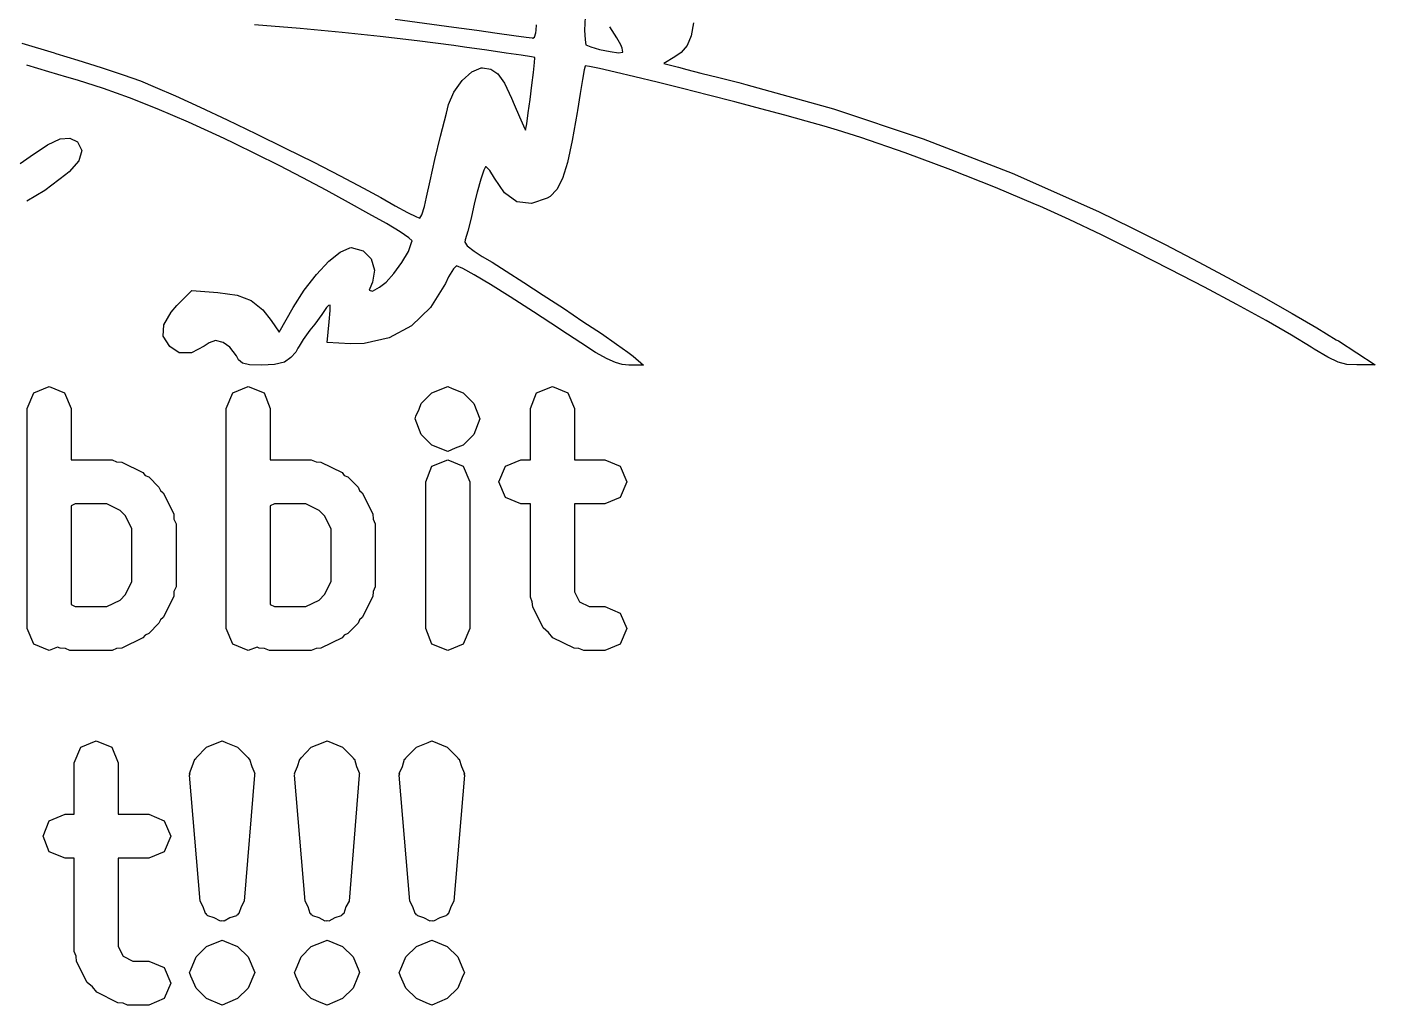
# Model space of a CAD drawing. Extents: x 85.3 to 113.2, y -106.5 to -93.2.
# Drawn here: x 110.178 to 113.239, y -99.94 to -97.719 of the extents above; entities that cross this region are included whole.
import ezdxf

# ---------------------------------------------------------------- set-up
doc = ezdxf.new("R2010")
doc.units = 0
doc.layers.add('BLACK', color=7, linetype='CONTINUOUS')

msp = doc.modelspace()

# ---------------------------------------------------------------- linework, layer by layer
at = {"layer": 'BLACK', "linetype": 'CONTINUOUS'}
for p, q in [((110.798, -97.7225), (110.694, -97.714)), ((110.893, -97.7312), (110.798, -97.7225)), ((111.014, -97.7014), (111.147, -97.719)), ((111.147, -97.719), (111.199, -97.7263)), ((111.334, -97.7258), (111.335, -97.7141)), ((111.445, -97.696), (111.444, -97.7258)), ((111.517, -97.7434), (111.501, -97.7186)), ((111.691, -97.7092), (111.686, -97.7393)), ((110.98, -97.7403), (110.893, -97.7312)), ((111.064, -97.7502), (110.98, -97.7403)), ((111.147, -97.7611), (111.064, -97.7502)), ((111.199, -97.7263), (111.245, -97.7328)), ((111.245, -97.7328), (111.283, -97.7381)), ((111.283, -97.7381), (111.311, -97.7419)), ((111.311, -97.7419), (111.325, -97.7438)), ((111.325, -97.7438), (111.326, -97.7439)), ((111.326, -97.7439), (111.33, -97.7417)), ((111.33, -97.7417), (111.333, -97.7325)), ((111.333, -97.7325), (111.334, -97.7258)), ((111.444, -97.7258), (111.445, -97.7483)), ((111.445, -97.7483), (111.447, -97.7592)), ((111.526, -97.7595), (111.517, -97.7434)), ((111.686, -97.7393), (111.677, -97.761)), ((110.166, -97.7558), (110.239, -97.7775)), ((110.239, -97.7775), (110.243, -97.779)), ((110.243, -97.779), (110.293, -97.7941)), ((111.171, -97.7645), (111.147, -97.7611)), ((111.222, -97.7716), (111.171, -97.7645)), ((111.266, -97.778), (111.222, -97.7716)), ((111.3, -97.7831), (111.266, -97.778)), ((111.323, -97.7868), (111.3, -97.7831)), ((111.447, -97.7592), (111.447, -97.7594)), ((111.447, -97.7594), (111.458, -97.7642)), ((111.458, -97.7642), (111.478, -97.7699)), ((111.478, -97.7699), (111.502, -97.7749)), ((111.502, -97.7749), (111.521, -97.7774)), ((111.521, -97.7774), (111.531, -97.7759)), ((111.529, -97.7667), (111.526, -97.7595)), ((111.531, -97.7759), (111.529, -97.7667)), ((111.663, -97.7771), (111.649, -97.787)), ((111.677, -97.761), (111.663, -97.7771)), ((110.227, -97.8209), (110.177, -97.8056)), ((110.293, -97.7941), (110.346, -97.811)), ((110.346, -97.811), (110.396, -97.8275)), ((111.188, -97.8209), (111.209, -97.8118)), ((111.209, -97.8118), (111.212, -97.8116)), ((111.212, -97.8116), (111.231, -97.8146)), ((111.231, -97.8146), (111.247, -97.8254)), ((111.331, -97.7885), (111.323, -97.7868)), ((111.328, -97.8219), (111.33, -97.7997)), ((111.33, -97.7997), (111.331, -97.7889)), ((111.331, -97.7889), (111.331, -97.7885)), ((111.445, -97.8075), (111.443, -97.8161)), ((111.455, -97.8085), (111.445, -97.8074)), ((111.445, -97.8074), (111.445, -97.8075)), ((111.478, -97.8133), (111.455, -97.8085)), ((111.513, -97.8212), (111.478, -97.8133)), ((111.649, -97.787), (111.624, -97.802)), ((111.624, -97.802), (111.657, -97.8105)), ((111.657, -97.8105), (111.676, -97.8156)), ((110.268, -97.833), (110.227, -97.8209)), ((110.292, -97.84), (110.268, -97.833)), ((110.351, -97.8585), (110.292, -97.84)), ((110.396, -97.8275), (110.435, -97.8415)), ((110.435, -97.8415), (110.469, -97.8552)), ((111.147, -97.8668), (111.166, -97.8407)), ((111.166, -97.8407), (111.188, -97.8209)), ((111.247, -97.8254), (111.262, -97.8465)), ((111.324, -97.8512), (111.328, -97.8219)), ((111.439, -97.8381), (111.434, -97.8701)), ((111.443, -97.8161), (111.439, -97.8381)), ((111.558, -97.8318), (111.513, -97.8212)), ((111.609, -97.8445), (111.558, -97.8318)), ((111.666, -97.8586), (111.609, -97.8445)), ((111.676, -97.8156), (111.708, -97.8237)), ((111.708, -97.8237), (111.749, -97.8339)), ((111.749, -97.8339), (111.794, -97.8451)), ((111.794, -97.8451), (111.81, -97.8492)), ((110.41, -97.8796), (110.351, -97.8585)), ((110.469, -97.8552), (110.515, -97.8754)), ((110.515, -97.8754), (110.571, -97.9007)), ((111.135, -97.8949), (111.147, -97.8668)), ((111.262, -97.8465), (111.278, -97.8804)), ((111.32, -97.8833), (111.324, -97.8512)), ((111.434, -97.8701), (111.428, -97.9089)), ((111.725, -97.8737), (111.666, -97.8586)), ((111.785, -97.8892), (111.725, -97.8737)), ((111.81, -97.8492), (112.009, -97.9048)), ((110.473, -97.9048), (110.41, -97.8796)), ((110.544, -97.9353), (110.473, -97.9048)), ((110.571, -97.9007), (110.632, -97.9298)), ((111.13, -97.9143), (111.135, -97.8949)), ((111.278, -97.8804), (111.284, -97.8949)), ((111.284, -97.8949), (111.296, -97.9232)), ((111.316, -97.9139), (111.32, -97.8833)), ((111.844, -97.9045), (111.785, -97.8892)), ((111.899, -97.9191), (111.844, -97.9045)), ((112.009, -97.9048), (112.213, -97.9727)), ((110.625, -97.9725), (110.544, -97.9353)), ((110.632, -97.9298), (110.698, -97.9613)), ((111.117, -97.967), (111.13, -97.9143)), ((111.296, -97.9232), (111.305, -97.9437)), ((111.313, -97.9387), (111.316, -97.9139)), ((111.427, -97.9128), (111.416, -97.977)), ((111.428, -97.9089), (111.427, -97.9128)), ((111.947, -97.9324), (111.899, -97.9191)), ((111.988, -97.9438), (111.947, -97.9324)), ((110.698, -97.9613), (110.764, -97.9938)), ((111.104, -98.0201), (111.117, -97.967)), ((111.305, -97.9437), (111.31, -97.9531)), ((111.31, -97.9533), (111.313, -97.9387)), ((111.31, -97.9531), (111.31, -97.9533)), ((112.018, -97.9529), (111.988, -97.9438)), ((112.071, -97.9699), (112.018, -97.9529)), ((110.185, -98.0127), (110.224, -97.9869)), ((110.224, -97.9869), (110.253, -97.9732)), ((110.253, -97.9732), (110.275, -97.9711)), ((110.275, -97.9711), (110.292, -97.9798)), ((110.292, -97.9798), (110.292, -97.9799)), ((110.292, -97.9799), (110.302, -97.9997)), ((110.649, -97.9837), (110.625, -97.9725)), ((110.698, -98.0074), (110.649, -97.9837)), ((110.764, -97.9938), (110.829, -98.0262)), ((111.416, -97.977), (111.405, -98.0264)), ((112.172, -98.0049), (112.071, -97.9699)), ((112.213, -97.9727), (112.415, -98.0511)), ((110.162, -98.029), (110.185, -98.0127)), ((110.295, -98.0226), (110.273, -98.048)), ((110.302, -97.9997), (110.295, -98.0226)), ((110.75, -98.0337), (110.698, -98.0074)), ((110.829, -98.0262), (110.889, -98.0569)), ((111.093, -98.068), (111.104, -98.0201)), ((111.405, -98.0264), (111.394, -98.0627)), ((112.276, -98.0435), (112.172, -98.0049)), ((110.266, -98.054), (110.218, -98.0903)), ((110.273, -98.048), (110.266, -98.054)), ((110.804, -98.0615), (110.75, -98.0337)), ((110.889, -98.0569), (110.942, -98.0847)), ((111.215, -98.0442), (111.208, -98.0646)), ((111.219, -98.0366), (111.215, -98.0442)), ((111.22, -98.0367), (111.219, -98.0366)), ((111.229, -98.0449), (111.22, -98.0367)), ((111.239, -98.062), (111.229, -98.0449)), ((112.377, -98.0833), (112.276, -98.0435)), ((112.415, -98.0511), (112.611, -98.1381)), ((110.218, -98.0903), (110.177, -98.1148)), ((110.857, -98.0897), (110.804, -98.0615)), ((110.908, -98.1172), (110.857, -98.0897)), ((110.942, -98.0847), (110.981, -98.1061)), ((111.085, -98.1054), (111.093, -98.068)), ((111.208, -98.0646), (111.2, -98.0944)), ((111.262, -98.0956), (111.239, -98.062)), ((111.381, -98.0879), (111.366, -98.1038)), ((111.394, -98.0627), (111.381, -98.0879)), ((112.468, -98.1218), (112.377, -98.0833)), ((110.954, -98.1429), (110.908, -98.1172)), ((110.981, -98.1061), (111.014, -98.1248)), ((111.08, -98.1265), (111.085, -98.1054)), ((111.194, -98.1178), (111.186, -98.1531)), ((111.2, -98.0944), (111.194, -98.1178)), ((111.29, -98.1158), (111.262, -98.0956)), ((111.323, -98.1198), (111.29, -98.1158)), ((111.359, -98.1078), (111.323, -98.1198)), ((111.366, -98.1038), (111.359, -98.1078)), ((110.994, -98.1655), (110.954, -98.1429)), ((111.014, -98.1248), (111.042, -98.14)), ((111.042, -98.14), (111.062, -98.15)), ((111.062, -98.15), (111.07, -98.1533)), ((111.07, -98.1533), (111.074, -98.1458)), ((111.074, -98.1458), (111.08, -98.1265)), ((112.478, -98.1261), (112.468, -98.1218)), ((112.544, -98.1564), (112.478, -98.1261)), ((112.611, -98.1381), (112.687, -98.1749)), ((111.025, -98.1841), (110.994, -98.1655)), ((111.186, -98.1531), (111.179, -98.1825)), ((112.618, -98.1913), (112.544, -98.1564)), ((112.687, -98.1749), (112.762, -98.213)), ((111.045, -98.1974), (111.025, -98.1841)), ((111.044, -98.2286), (111.051, -98.2083)), ((111.052, -98.2045), (111.045, -98.1974)), ((111.051, -98.2083), (111.052, -98.2045)), ((111.173, -98.202), (111.172, -98.2074)), ((111.172, -98.2074), (111.177, -98.2156)), ((111.179, -98.1825), (111.173, -98.202)), ((112.695, -98.2295), (112.618, -98.1913)), ((110.863, -98.2511), (110.889, -98.23)), ((110.889, -98.23), (110.911, -98.2203)), ((110.911, -98.2203), (110.914, -98.2199)), ((110.914, -98.2199), (110.941, -98.2271)), ((110.941, -98.2271), (110.959, -98.2455)), ((111.029, -98.254), (111.044, -98.2286)), ((111.177, -98.2156), (111.193, -98.2283)), ((111.193, -98.2283), (111.211, -98.2399)), ((111.211, -98.2399), (111.234, -98.2533)), ((112.774, -98.2695), (112.695, -98.2295)), ((112.762, -98.213), (112.839, -98.2529)), ((110.835, -98.2809), (110.863, -98.2511)), ((110.959, -98.2455), (110.967, -98.2709)), ((110.967, -98.2709), (110.962, -98.2988)), ((111.011, -98.279), (111.029, -98.254)), ((111.146, -98.2685), (111.135, -98.2862)), ((111.153, -98.2616), (111.146, -98.2685)), ((111.153, -98.2617), (111.153, -98.2616)), ((111.167, -98.2674), (111.153, -98.2617)), ((111.193, -98.2816), (111.167, -98.2674)), ((111.234, -98.2533), (111.266, -98.2735)), ((111.266, -98.2735), (111.306, -98.2989)), ((112.852, -98.3098), (112.774, -98.2695)), ((112.839, -98.2529), (112.914, -98.2933)), ((110.807, -98.3166), (110.835, -98.2809)), ((110.96, -98.3038), (110.955, -98.3169)), ((110.962, -98.2988), (110.96, -98.3038)), ((110.978, -98.3097), (110.993, -98.2981)), ((110.993, -98.2981), (111.011, -98.279)), ((111.128, -98.3012), (111.094, -98.3562)), ((111.135, -98.2862), (111.128, -98.3012)), ((111.23, -98.3034), (111.193, -98.2816)), ((111.275, -98.3318), (111.23, -98.3034)), ((111.306, -98.2989), (111.35, -98.3276)), ((112.914, -98.2933), (112.986, -98.3326)), ((110.518, -98.3512), (110.552, -98.3177)), ((110.552, -98.3177), (110.611, -98.3219)), ((110.611, -98.3219), (110.655, -98.3279)), ((110.655, -98.3279), (110.687, -98.3401)), ((110.782, -98.3557), (110.807, -98.3166)), ((110.955, -98.3169), (110.962, -98.3188)), ((110.962, -98.3188), (110.978, -98.3097)), ((111.328, -98.3658), (111.275, -98.3318)), ((111.35, -98.3276), (111.396, -98.3577)), ((112.925, -98.3491), (112.852, -98.3098)), ((112.986, -98.3326), (113.051, -98.3693)), ((110.505, -98.3663), (110.518, -98.3512)), ((110.687, -98.3401), (110.713, -98.3612)), ((110.713, -98.3612), (110.732, -98.3856)), ((110.75, -98.4123), (110.782, -98.3557)), ((110.858, -98.3562), (110.847, -98.3717)), ((110.862, -98.3514), (110.858, -98.3562)), ((110.866, -98.3509), (110.862, -98.3514)), ((110.864, -98.3883), (110.866, -98.3625)), ((110.866, -98.3625), (110.866, -98.3509)), ((111.094, -98.3562), (111.051, -98.3977)), ((111.387, -98.4047), (111.328, -98.3658)), ((111.396, -98.3577), (111.44, -98.3876)), ((112.992, -98.3858), (112.925, -98.3491)), ((110.487, -98.4213), (110.488, -98.3953)), ((110.488, -98.3953), (110.505, -98.3663)), ((110.732, -98.3856), (110.75, -98.4123)), ((110.831, -98.3942), (110.82, -98.4078)), ((110.847, -98.3717), (110.831, -98.3942)), ((110.859, -98.4358), (110.864, -98.3883)), ((111.44, -98.3876), (111.482, -98.4154)), ((113.049, -98.4186), (112.992, -98.3858)), ((113.051, -98.3693), (113.107, -98.402)), ((110.502, -98.4449), (110.487, -98.4213)), ((110.82, -98.4078), (110.805, -98.4287)), ((111, -98.4252), (110.943, -98.4378)), ((111.051, -98.3977), (111, -98.4252)), ((111.39, -98.4068), (111.387, -98.4047)), ((111.435, -98.4365), (111.39, -98.4068)), ((111.482, -98.4154), (111.516, -98.4393)), ((113.094, -98.446), (113.049, -98.4186)), ((113.107, -98.402), (113.151, -98.4291)), ((110.523, -98.4586), (110.502, -98.4449)), ((110.58, -98.4439), (110.551, -98.4591)), ((110.591, -98.4363), (110.58, -98.4439)), ((110.606, -98.4308), (110.591, -98.4363)), ((110.623, -98.4354), (110.606, -98.4308)), ((110.638, -98.4461), (110.623, -98.4354)), ((110.653, -98.4656), (110.638, -98.4461)), ((110.788, -98.4573), (110.777, -98.4699)), ((110.793, -98.4486), (110.788, -98.4573)), ((110.796, -98.4438), (110.793, -98.4486)), ((110.805, -98.4287), (110.796, -98.4438)), ((110.912, -98.4383), (110.859, -98.4358)), ((110.943, -98.4378), (110.912, -98.4383)), ((111.469, -98.4579), (111.435, -98.4365)), ((111.516, -98.4393), (111.542, -98.4575)), ((111.542, -98.4575), (111.554, -98.4669)), ((113.101, -98.4504), (113.094, -98.446)), ((113.132, -98.4691), (113.101, -98.4504)), ((113.151, -98.4291), (113.156, -98.432)), ((113.156, -98.432), (113.239, -98.4862)), ((110.551, -98.4591), (110.523, -98.4586)), ((110.658, -98.4748), (110.653, -98.4656)), ((110.667, -98.4825), (110.658, -98.4748)), ((110.683, -98.4859), (110.667, -98.4825)), ((110.711, -98.4866), (110.683, -98.4859)), ((110.74, -98.4854), (110.711, -98.4866)), ((110.762, -98.4803), (110.74, -98.4854)), ((110.777, -98.4699), (110.762, -98.4803)), ((111.495, -98.4724), (111.469, -98.4579)), ((111.514, -98.4811), (111.495, -98.4724)), ((111.529, -98.4854), (111.514, -98.4811)), ((111.544, -98.4866), (111.529, -98.4854)), ((111.578, -98.4866), (111.544, -98.4866)), ((111.554, -98.4669), (111.578, -98.4866)), ((113.155, -98.48), (113.132, -98.4691)), ((113.175, -98.4852), (113.155, -98.48)), ((113.198, -98.4864), (113.175, -98.4852)), ((113.239, -98.4862), (113.198, -98.4864)), ((110.193, -98.5499), (110.228, -98.5353)), ((110.228, -98.5353), (110.263, -98.5499)), ((110.645, -98.5499), (110.68, -98.5353)), ((110.68, -98.5353), (110.716, -98.5499)), ((111.097, -98.5499), (111.133, -98.5353)), ((111.133, -98.5353), (111.133, -98.5353)), ((111.133, -98.5353), (111.143, -98.5396)), ((111.143, -98.5396), (111.168, -98.5499)), ((111.335, -98.5499), (111.371, -98.5353)), ((111.371, -98.5353), (111.406, -98.5499)), ((110.178, -98.5853), (110.193, -98.5499)), ((110.263, -98.5499), (110.278, -98.5853)), ((110.63, -98.5853), (110.645, -98.5499)), ((110.716, -98.5499), (110.73, -98.5853)), ((111.068, -98.5867), (111.073, -98.5737)), ((111.073, -98.5737), (111.097, -98.5499)), ((111.168, -98.5499), (111.168, -98.5499)), ((111.168, -98.5499), (111.168, -98.5499)), ((111.168, -98.5499), (111.192, -98.5737)), ((111.192, -98.5737), (111.192, -98.5737)), ((111.192, -98.5737), (111.192, -98.5737)), ((111.192, -98.5737), (111.206, -98.6091)), ((111.321, -98.5853), (111.335, -98.5499)), ((111.406, -98.5499), (111.421, -98.5853)), ((110.178, -99.0853), (110.178, -98.5853)), ((110.278, -98.5853), (110.278, -98.702)), ((110.63, -99.0853), (110.63, -98.5853)), ((110.73, -98.5853), (110.73, -98.702)), ((111.059, -98.6091), (111.061, -98.6028)), ((111.073, -98.6445), (111.059, -98.6091)), ((111.061, -98.6028), (111.068, -98.5867)), ((111.206, -98.6091), (111.192, -98.6445)), ((111.321, -98.702), (111.321, -98.5853)), ((111.421, -98.5853), (111.421, -98.702)), ((111.097, -98.6683), (111.073, -98.6445)), ((111.073, -98.6445), (111.073, -98.6445)), ((111.097, -98.6683), (111.097, -98.6683)), ((111.133, -98.6829), (111.097, -98.6683)), ((111.168, -98.6683), (111.15, -98.6758)), ((111.192, -98.6445), (111.168, -98.6683)), ((110.278, -98.702), (110.371, -98.702)), ((110.371, -98.702), (110.381, -98.7064)), ((110.73, -98.702), (110.823, -98.702)), ((110.823, -98.702), (110.834, -98.7064)), ((111.097, -98.7166), (111.133, -98.702)), ((111.15, -98.6758), (111.133, -98.6829)), ((111.133, -98.6829), (111.133, -98.6829)), ((111.133, -98.702), (111.168, -98.7166)), ((111.264, -98.7166), (111.299, -98.702)), ((111.299, -98.702), (111.321, -98.702)), ((111.421, -98.702), (111.49, -98.702)), ((111.49, -98.702), (111.525, -98.7166)), ((110.381, -98.7064), (110.393, -98.7072)), ((110.393, -98.7072), (110.441, -98.731)), ((110.441, -98.731), (110.446, -98.7373)), ((110.834, -98.7064), (110.845, -98.7072)), ((110.845, -98.7072), (110.893, -98.731)), ((110.893, -98.731), (110.898, -98.7373)), ((111.083, -98.752), (111.097, -98.7166)), ((111.168, -98.7166), (111.183, -98.752)), ((111.249, -98.752), (111.264, -98.7166)), ((111.525, -98.7166), (111.54, -98.752)), ((110.446, -98.7373), (110.454, -98.7404)), ((110.454, -98.7404), (110.477, -98.7642)), ((110.898, -98.7373), (110.906, -98.7404)), ((110.906, -98.7404), (110.93, -98.7642)), ((111.083, -99.0853), (111.083, -98.752)), ((111.183, -98.752), (111.183, -99.0853)), ((111.264, -98.7873), (111.249, -98.752)), ((111.54, -98.752), (111.525, -98.7873)), ((110.477, -98.7642), (110.481, -98.7718)), ((110.481, -98.7718), (110.487, -98.7772)), ((110.487, -98.7772), (110.511, -98.8248)), ((110.93, -98.7642), (110.933, -98.7718)), ((110.933, -98.7718), (110.939, -98.7772)), ((110.939, -98.7772), (110.963, -98.8248)), ((111.299, -98.802), (111.264, -98.7873)), ((111.525, -98.7873), (111.49, -98.802)), ((110.287, -98.802), (110.278, -98.8067)), ((110.278, -98.8067), (110.278, -99.0306)), ((110.359, -98.802), (110.287, -98.802)), ((110.389, -98.8169), (110.359, -98.802)), ((110.401, -98.8292), (110.389, -98.8169)), ((110.511, -98.8248), (110.511, -98.8364)), ((110.74, -98.802), (110.73, -98.8067)), ((110.73, -98.8067), (110.73, -99.0306)), ((110.811, -98.802), (110.74, -98.802)), ((110.841, -98.8169), (110.811, -98.802)), ((110.853, -98.8292), (110.841, -98.8169)), ((110.963, -98.8248), (110.964, -98.8364)), ((111.321, -98.802), (111.299, -98.802)), ((111.321, -99.0139), (111.321, -98.802)), ((111.49, -98.802), (111.421, -98.802)), ((111.421, -98.802), (111.421, -99.0021)), ((110.416, -98.859), (110.401, -98.8292)), ((110.511, -98.8364), (110.516, -98.8472)), ((110.516, -98.8472), (110.516, -98.9901)), ((110.868, -98.859), (110.853, -98.8292)), ((110.964, -98.8364), (110.968, -98.8472)), ((110.968, -98.8472), (110.968, -98.9901)), ((110.416, -98.9782), (110.416, -98.859)), ((110.868, -98.9782), (110.868, -98.859)), ((110.401, -99.0081), (110.416, -98.9782)), ((110.853, -99.0081), (110.868, -98.9782)), ((110.389, -99.0204), (110.401, -99.0081)), ((110.516, -98.9901), (110.511, -99.0008)), ((110.511, -99.0008), (110.511, -99.0124)), ((110.841, -99.0204), (110.853, -99.0081)), ((110.964, -99.0008), (110.963, -99.0124)), ((110.968, -98.9901), (110.964, -99.0008)), ((111.421, -99.0021), (111.432, -99.0242)), ((110.278, -99.0306), (110.287, -99.0353)), ((110.287, -99.0353), (110.359, -99.0353)), ((110.359, -99.0353), (110.389, -99.0204)), ((110.511, -99.0124), (110.487, -99.06)), ((110.73, -99.0306), (110.74, -99.0353)), ((110.74, -99.0353), (110.811, -99.0353)), ((110.811, -99.0353), (110.841, -99.0204)), ((110.963, -99.0124), (110.939, -99.06)), ((111.325, -99.0246), (111.321, -99.0139)), ((111.326, -99.0362), (111.325, -99.0246)), ((111.35, -99.0838), (111.326, -99.0362)), ((111.432, -99.0242), (111.454, -99.0353)), ((111.454, -99.0353), (111.49, -99.0353)), ((111.49, -99.0353), (111.525, -99.0499)), ((110.481, -99.0654), (110.477, -99.073)), ((110.487, -99.06), (110.481, -99.0654)), ((110.933, -99.0654), (110.93, -99.073)), ((110.939, -99.06), (110.933, -99.0654)), ((111.525, -99.0499), (111.54, -99.0853)), ((110.193, -99.1206), (110.178, -99.0853)), ((110.446, -99.1), (110.441, -99.1062)), ((110.454, -99.0968), (110.446, -99.1)), ((110.477, -99.073), (110.454, -99.0968)), ((110.645, -99.1206), (110.63, -99.0853)), ((110.898, -99.1), (110.893, -99.1062)), ((110.906, -99.0968), (110.898, -99.1)), ((110.93, -99.073), (110.906, -99.0968)), ((111.097, -99.1206), (111.083, -99.0853)), ((111.183, -99.0853), (111.168, -99.1206)), ((111.362, -99.0942), (111.35, -99.0838)), ((111.372, -99.1062), (111.362, -99.0942)), ((111.54, -99.0853), (111.525, -99.1206)), ((110.228, -99.1353), (110.193, -99.1206)), ((110.247, -99.1272), (110.228, -99.1353)), ((110.253, -99.13), (110.247, -99.1272)), ((110.265, -99.1308), (110.253, -99.13)), ((110.275, -99.1353), (110.265, -99.1308)), ((110.381, -99.1308), (110.371, -99.1353)), ((110.393, -99.13), (110.381, -99.1308)), ((110.441, -99.1062), (110.393, -99.13)), ((110.68, -99.1353), (110.645, -99.1206)), ((110.7, -99.1272), (110.68, -99.1353)), ((110.705, -99.13), (110.7, -99.1272)), ((110.717, -99.1308), (110.705, -99.13)), ((110.728, -99.1353), (110.717, -99.1308)), ((110.834, -99.1308), (110.823, -99.1353)), ((110.845, -99.13), (110.834, -99.1308)), ((110.893, -99.1062), (110.845, -99.13)), ((111.133, -99.1353), (111.097, -99.1206)), ((111.168, -99.1206), (111.133, -99.1353)), ((111.42, -99.13), (111.372, -99.1062)), ((111.431, -99.1308), (111.42, -99.13)), ((111.442, -99.1353), (111.431, -99.1308)), ((111.525, -99.1206), (111.49, -99.1353)), ((110.371, -99.1353), (110.275, -99.1353)), ((110.823, -99.1353), (110.728, -99.1353)), ((111.49, -99.1353), (111.442, -99.1353)), ((110.3, -99.3549), (110.335, -99.3403)), ((110.335, -99.3403), (110.37, -99.3549)), ((110.585, -99.3549), (110.621, -99.3403)), ((110.621, -99.3403), (110.621, -99.3403)), ((110.621, -99.3403), (110.629, -99.3438)), ((110.629, -99.3438), (110.656, -99.3549)), ((110.823, -99.3549), (110.85, -99.3438)), ((110.85, -99.3438), (110.859, -99.3403)), ((110.859, -99.3403), (110.859, -99.3403)), ((110.859, -99.3403), (110.894, -99.3549)), ((111.062, -99.3549), (111.089, -99.3438)), ((111.089, -99.3438), (111.097, -99.3403)), ((111.097, -99.3403), (111.097, -99.3403)), ((111.097, -99.3403), (111.132, -99.3549)), ((110.285, -99.3903), (110.3, -99.3549)), ((110.37, -99.3549), (110.385, -99.3903)), ((110.562, -99.3787), (110.585, -99.3549)), ((110.656, -99.3549), (110.656, -99.3549)), ((110.656, -99.3549), (110.656, -99.3549)), ((110.656, -99.3549), (110.68, -99.3787)), ((110.8, -99.3787), (110.823, -99.3549)), ((110.823, -99.3549), (110.823, -99.3549)), ((110.823, -99.3549), (110.823, -99.3549)), ((110.894, -99.3549), (110.918, -99.3787)), ((111.038, -99.3787), (111.062, -99.3549)), ((111.062, -99.3549), (111.062, -99.3549)), ((111.062, -99.3549), (111.062, -99.3549)), ((111.132, -99.3549), (111.156, -99.3787)), ((110.285, -99.507), (110.285, -99.3903)), ((110.385, -99.3903), (110.385, -99.507)), ((110.547, -99.4141), (110.553, -99.3982)), ((110.553, -99.3982), (110.559, -99.3818)), ((110.559, -99.3818), (110.561, -99.3808)), ((110.561, -99.3808), (110.562, -99.3787)), ((110.68, -99.3787), (110.681, -99.3808)), ((110.681, -99.3808), (110.683, -99.3818)), ((110.683, -99.3818), (110.688, -99.3982)), ((110.688, -99.3982), (110.695, -99.4141)), ((110.785, -99.4141), (110.792, -99.3982)), ((110.792, -99.3982), (110.797, -99.3818)), ((110.797, -99.3818), (110.799, -99.3808)), ((110.799, -99.3808), (110.8, -99.3787)), ((110.918, -99.3787), (110.919, -99.3808)), ((110.919, -99.3808), (110.921, -99.3818)), ((110.921, -99.3818), (110.926, -99.3982)), ((110.926, -99.3982), (110.933, -99.4141)), ((111.023, -99.4141), (111.03, -99.3982)), ((111.03, -99.3982), (111.035, -99.3818)), ((111.035, -99.3818), (111.037, -99.3808)), ((111.037, -99.3808), (111.038, -99.3787)), ((111.156, -99.3787), (111.157, -99.3808)), ((111.157, -99.3808), (111.159, -99.3818)), ((111.159, -99.3818), (111.164, -99.3982)), ((111.164, -99.3982), (111.171, -99.4141)), ((110.548, -99.4161), (110.547, -99.4141)), ((110.547, -99.4183), (110.548, -99.4161)), ((110.571, -99.704), (110.547, -99.4183)), ((110.694, -99.4183), (110.671, -99.704)), ((110.695, -99.4141), (110.694, -99.4161)), ((110.694, -99.4161), (110.694, -99.4183)), ((110.786, -99.4161), (110.785, -99.4141)), ((110.785, -99.4183), (110.786, -99.4161)), ((110.809, -99.704), (110.785, -99.4183)), ((110.932, -99.4183), (110.909, -99.704)), ((110.933, -99.4141), (110.932, -99.4161)), ((110.932, -99.4161), (110.932, -99.4183)), ((111.024, -99.4161), (111.023, -99.4141)), ((111.023, -99.4183), (111.024, -99.4161)), ((111.047, -99.704), (111.023, -99.4183)), ((111.171, -99.4183), (111.147, -99.704)), ((111.171, -99.4141), (111.17, -99.4161)), ((111.17, -99.4161), (111.171, -99.4183)), ((110.214, -99.557), (110.228, -99.5216)), ((110.228, -99.5216), (110.264, -99.507)), ((110.264, -99.507), (110.285, -99.507)), ((110.385, -99.507), (110.454, -99.507)), ((110.454, -99.507), (110.489, -99.5216)), ((110.489, -99.5216), (110.504, -99.557)), ((110.228, -99.5923), (110.214, -99.557)), ((110.504, -99.557), (110.489, -99.5923)), ((110.264, -99.607), (110.228, -99.5923)), ((110.285, -99.607), (110.264, -99.607)), ((110.285, -99.8189), (110.285, -99.607)), ((110.454, -99.607), (110.385, -99.607)), ((110.385, -99.607), (110.385, -99.8071)), ((110.489, -99.5923), (110.454, -99.607)), ((110.578, -99.7176), (110.571, -99.704)), ((110.671, -99.704), (110.664, -99.7176)), ((110.816, -99.7176), (110.809, -99.704)), ((110.909, -99.704), (110.902, -99.7176)), ((111.054, -99.7176), (111.047, -99.704)), ((111.147, -99.704), (111.14, -99.7176)), ((110.583, -99.7321), (110.578, -99.7176)), ((110.585, -99.7331), (110.583, -99.7321)), ((110.585, -99.7352), (110.585, -99.7331)), ((110.587, -99.736), (110.585, -99.7352)), ((110.588, -99.738), (110.587, -99.736)), ((110.603, -99.7426), (110.588, -99.738)), ((110.617, -99.7496), (110.603, -99.7426)), ((110.638, -99.7426), (110.625, -99.7496)), ((110.653, -99.738), (110.638, -99.7426)), ((110.654, -99.736), (110.653, -99.738)), ((110.656, -99.7352), (110.654, -99.736)), ((110.657, -99.7331), (110.656, -99.7352)), ((110.659, -99.7321), (110.657, -99.7331)), ((110.664, -99.7176), (110.659, -99.7321)), ((110.821, -99.7321), (110.816, -99.7176)), ((110.823, -99.7331), (110.821, -99.7321)), ((110.823, -99.7352), (110.823, -99.7331)), ((110.825, -99.736), (110.823, -99.7352)), ((110.827, -99.738), (110.825, -99.736)), ((110.841, -99.7426), (110.827, -99.738)), ((110.855, -99.7496), (110.841, -99.7426)), ((110.877, -99.7426), (110.863, -99.7496)), ((110.891, -99.738), (110.877, -99.7426)), ((110.892, -99.736), (110.891, -99.738)), ((110.894, -99.7352), (110.892, -99.736)), ((110.895, -99.7331), (110.894, -99.7352)), ((110.897, -99.7321), (110.895, -99.7331)), ((110.902, -99.7176), (110.897, -99.7321)), ((111.059, -99.7321), (111.054, -99.7176)), ((111.061, -99.7331), (111.059, -99.7321)), ((111.062, -99.7352), (111.061, -99.7331)), ((111.064, -99.736), (111.062, -99.7352)), ((111.065, -99.738), (111.064, -99.736)), ((111.079, -99.7426), (111.065, -99.738)), ((111.093, -99.7496), (111.079, -99.7426)), ((111.115, -99.7426), (111.101, -99.7496)), ((111.129, -99.738), (111.115, -99.7426)), ((111.13, -99.736), (111.129, -99.738)), ((111.132, -99.7352), (111.13, -99.736)), ((111.133, -99.7331), (111.132, -99.7352)), ((111.135, -99.7321), (111.133, -99.7331)), ((111.14, -99.7176), (111.135, -99.7321)), ((110.619, -99.749), (110.617, -99.7496)), ((110.621, -99.7498), (110.619, -99.749)), ((110.623, -99.749), (110.621, -99.7498)), ((110.625, -99.7496), (110.623, -99.749)), ((110.857, -99.749), (110.855, -99.7496)), ((110.859, -99.7498), (110.857, -99.749)), ((110.861, -99.749), (110.859, -99.7498)), ((110.863, -99.7496), (110.861, -99.749)), ((111.095, -99.749), (111.093, -99.7496)), ((111.097, -99.7498), (111.095, -99.749)), ((111.099, -99.749), (111.097, -99.7498)), ((111.101, -99.7496), (111.099, -99.749)), ((110.585, -99.8073), (110.621, -99.7927)), ((110.621, -99.7927), (110.621, -99.7927)), ((110.621, -99.7927), (110.626, -99.7951)), ((110.626, -99.7951), (110.656, -99.8073)), ((110.823, -99.8073), (110.85, -99.7965)), ((110.85, -99.7965), (110.859, -99.7927)), ((110.859, -99.7927), (110.859, -99.7927)), ((110.859, -99.7927), (110.894, -99.8073)), ((111.062, -99.8073), (111.088, -99.7965)), ((111.088, -99.7965), (111.097, -99.7927)), ((111.097, -99.7927), (111.097, -99.7927)), ((111.097, -99.7927), (111.132, -99.8073)), ((110.289, -99.8296), (110.285, -99.8189)), ((110.29, -99.8412), (110.289, -99.8296)), ((110.385, -99.8071), (110.396, -99.8292)), ((110.396, -99.8292), (110.418, -99.8403)), ((110.549, -99.8616), (110.562, -99.8311)), ((110.562, -99.8311), (110.585, -99.8073)), ((110.562, -99.8311), (110.562, -99.8311)), ((110.585, -99.8073), (110.585, -99.8073)), ((110.656, -99.8073), (110.68, -99.8311)), ((110.68, -99.8311), (110.695, -99.8665)), ((110.787, -99.8616), (110.8, -99.8311)), ((110.8, -99.8311), (110.823, -99.8073)), ((110.894, -99.8073), (110.894, -99.8073)), ((110.894, -99.8073), (110.918, -99.8311)), ((110.918, -99.8311), (110.918, -99.8311)), ((110.918, -99.8311), (110.931, -99.8616)), ((111.025, -99.8616), (111.038, -99.8311)), ((111.038, -99.8311), (111.062, -99.8073)), ((111.132, -99.8073), (111.132, -99.8073)), ((111.132, -99.8073), (111.156, -99.8311)), ((111.156, -99.8311), (111.156, -99.8311)), ((111.156, -99.8311), (111.169, -99.8616)), ((110.314, -99.8888), (110.29, -99.8412)), ((110.418, -99.8403), (110.454, -99.8403)), ((110.454, -99.8403), (110.489, -99.8549)), ((110.489, -99.8549), (110.504, -99.8903)), ((110.547, -99.8665), (110.549, -99.8616)), ((110.785, -99.8665), (110.787, -99.8616)), ((110.931, -99.8616), (110.933, -99.8665)), ((111.023, -99.8665), (111.025, -99.8616)), ((111.169, -99.8616), (111.171, -99.8665)), ((110.326, -99.8992), (110.314, -99.8888)), ((110.504, -99.8903), (110.489, -99.9256)), ((110.55, -99.8745), (110.547, -99.8665)), ((110.562, -99.9018), (110.55, -99.8745)), ((110.695, -99.8665), (110.68, -99.9018)), ((110.788, -99.8745), (110.785, -99.8665)), ((110.8, -99.9018), (110.788, -99.8745)), ((110.928, -99.8774), (110.918, -99.9018)), ((110.933, -99.8665), (110.928, -99.8774)), ((111.026, -99.8745), (111.023, -99.8665)), ((111.038, -99.9018), (111.026, -99.8745)), ((111.166, -99.8774), (111.156, -99.9018)), ((111.171, -99.8665), (111.166, -99.8774)), ((110.336, -99.9112), (110.326, -99.8992)), ((110.384, -99.935), (110.336, -99.9112)), ((110.489, -99.9256), (110.454, -99.9403)), ((110.585, -99.9256), (110.562, -99.9018)), ((110.621, -99.9403), (110.585, -99.9256)), ((110.656, -99.9256), (110.633, -99.935)), ((110.68, -99.9018), (110.656, -99.9256)), ((110.656, -99.9256), (110.656, -99.9256)), ((110.68, -99.9018), (110.68, -99.9018)), ((110.68, -99.9018), (110.68, -99.9018)), ((110.823, -99.9256), (110.8, -99.9018)), ((110.8, -99.9018), (110.8, -99.9018)), ((110.846, -99.935), (110.823, -99.9256)), ((110.823, -99.9256), (110.823, -99.9256)), ((110.823, -99.9256), (110.823, -99.9256)), ((110.894, -99.9256), (110.859, -99.9403)), ((110.918, -99.9018), (110.894, -99.9256)), ((111.062, -99.9256), (111.038, -99.9018)), ((111.038, -99.9018), (111.038, -99.9018)), ((111.084, -99.935), (111.062, -99.9256)), ((111.062, -99.9256), (111.062, -99.9256)), ((111.062, -99.9256), (111.062, -99.9256)), ((111.132, -99.9256), (111.097, -99.9403)), ((111.156, -99.9018), (111.132, -99.9256)), ((110.396, -99.9358), (110.384, -99.935)), ((110.406, -99.9403), (110.396, -99.9358)), ((110.454, -99.9403), (110.406, -99.9403)), ((110.633, -99.935), (110.621, -99.9403)), ((110.621, -99.9403), (110.621, -99.9403)), ((110.859, -99.9403), (110.846, -99.935)), ((110.859, -99.9403), (110.859, -99.9403)), ((111.097, -99.9403), (111.084, -99.935)), ((111.097, -99.9403), (111.097, -99.9403))]:
    msp.add_line(p, q, dxfattribs=at)

doc.saveas('drawing.dxf')
